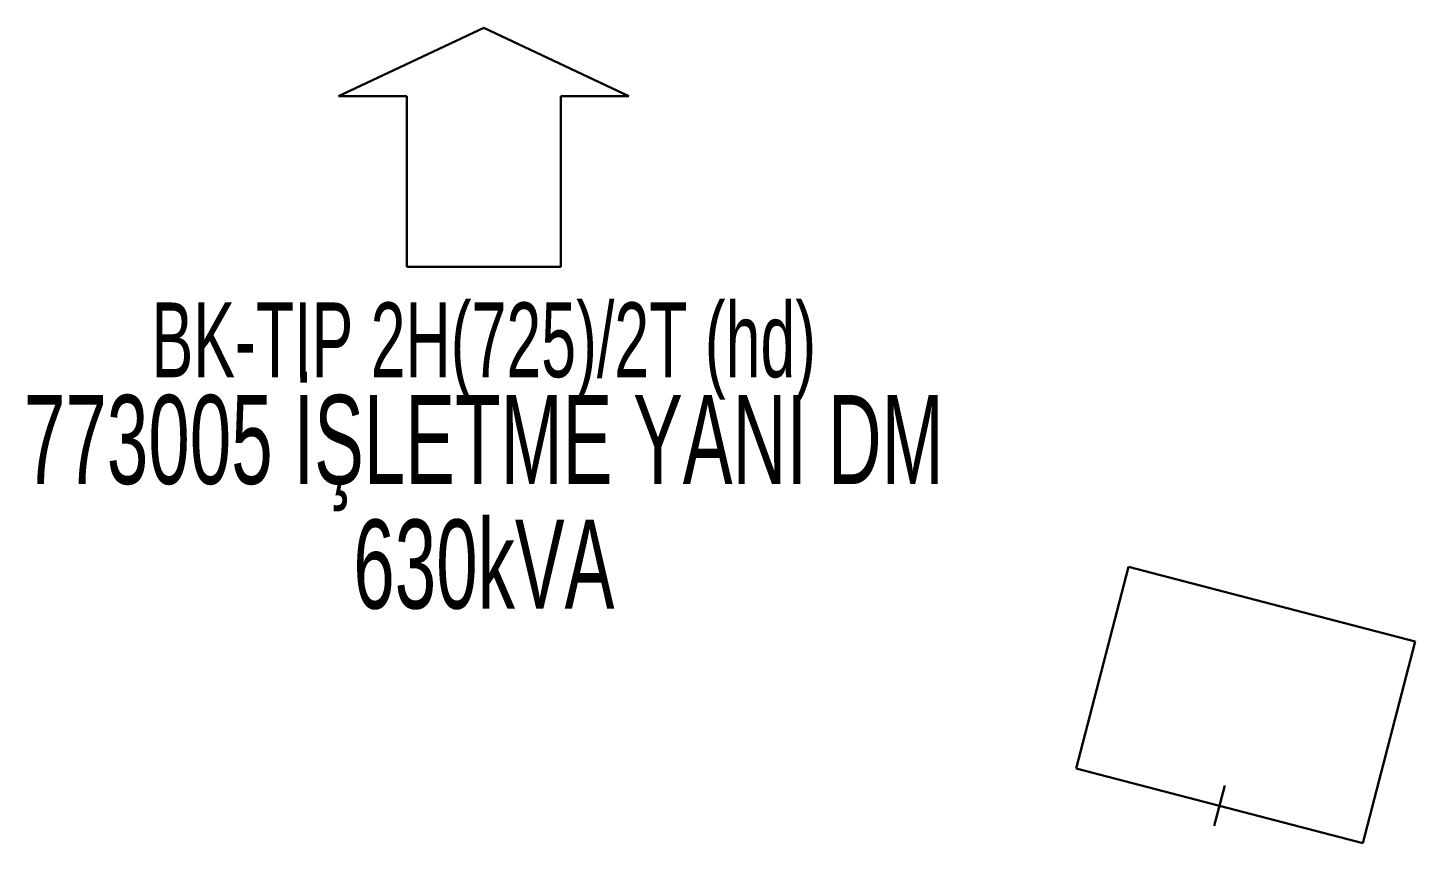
# Model space of a CAD drawing. Header units: millimetres. Extents: x 548145 to 551768, y 4050101 to 4056026.
# Drawn here: x 548713.91 to 548752.91, y 4052228.14 to 4052251.62 of the extents above; entities that cross this region are included whole.
import ezdxf
from ezdxf.enums import TextEntityAlignment as Align

# ---------------------------------------------------------------- set-up
doc = ezdxf.new("R2010")
doc.units = ezdxf.units.MM
doc.layers.add('TRAFO_MEVCUT', color=5, linetype='Continuous', lineweight=30)
doc.styles.get("Standard").update_dxf_attribs({"font": 'Arial'})

# ---------------------------------------------------------------- blocks, each defined once
blk = doc.blocks.new('MEV_BINA_KARE')
at = {"layer": 'TRAFO_MEVCUT', "linetype": 'Continuous'}
for p, q in [((0, 1.8), (0, 2.7)), ((-2.25, -2.25), (-2.25, 2.25)), ((-2.25, 2.25), (2.25, 2.25)), ((2.25, 2.25), (2.25, -2.25)), ((2.25, -2.25), (-2.25, -2.25))]:
    blk.add_line(p, q, dxfattribs=at)
blk = doc.blocks.new('MEV_BETKOSK')
at = {"layer": 'TRAFO_MEVCUT', "linetype": 'Continuous'}
for p, q in [((-3.4, 2), (0, 3.6)), ((0, 3.6), (3.4, 2)), ((-1.8, 2), (-3.4, 2)), ((-1.8, -2), (-1.8, 2)), ((3.4, 2), (1.8, 2)), ((1.8, 2), (1.8, -2)), ((1.8, -2), (-1.8, -2))]:
    blk.add_line(p, q, dxfattribs=at)

msp = doc.modelspace()

# ---------------------------------------------------------------- block references
at = {"layer": 'TRAFO_MEVCUT', "xscale": 1.199999999999999, "yscale": 1.199999999999999}
msp.add_blockref('MEV_BETKOSK', (548726.726391, 4052247.296938), dxfattribs=at)
at = {"layer": 'TRAFO_MEVCUT', "xscale": 1.85, "yscale": 1.3, "rotation": 165.404679}
msp.add_blockref('MEV_BINA_KARE', (548748.14, 4052232.585), dxfattribs=at)

# ---------------------------------------------------------------- texts
at = {"layer": 'TRAFO_MEVCUT', "width": 0.6}
for s, height, p in [('BK-TIP 2H(725)/2T (hd)', 2.1, (548726.726391, 4052241.796938)), ('773005 İŞLETME YANI DM', 2.5, (548726.726391, 4052238.796938)), ('630kVA', 2.5, (548726.726391, 4052235.296938))]:
    msp.add_text(s, height=height, dxfattribs=at).set_placement(p, align=Align.CENTER)

doc.saveas('drawing.dxf')
